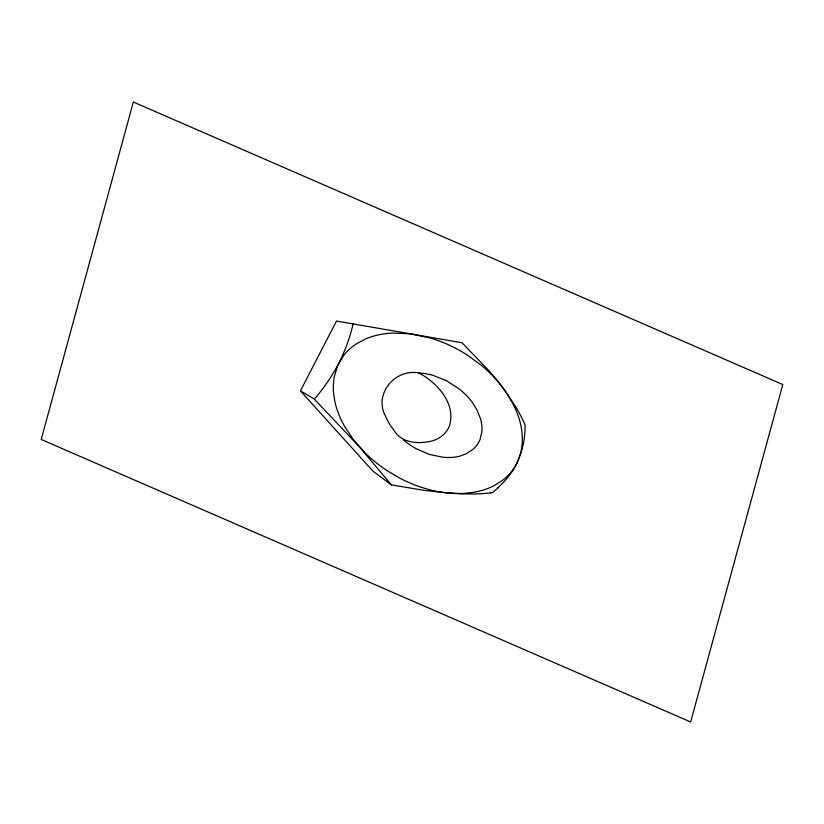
<?xml version="1.0" encoding="UTF-8"?>
<svg xmlns="http://www.w3.org/2000/svg" width="824" height="824" viewBox="0 0 824 824"><rect width="100%" height="100%" fill="white"/><g stroke="black" fill="none" stroke-linecap="round" stroke-linejoin="round"><path stroke-width="1.24" d="M353.094 323.678C346.976 351.663 333.061 377.536 314.335 399.084L300.43 390.864L336.511 321.041L462.048 342.763L488.807 370.594M448.369 493.113L462.007 493.524L472.76 492.464A109.51 68.32 28.9 0 0 494.369 485.521L502.269 480.536A122.261 76.272 28.9 0 0 514.238 467.847L518.152 460.523L520.83 452.428A127.215 79.361 28.9 0 0 522.128 434.073L521.551 429.17A119.233 74.387 28.9 0 0 514.382 406.582L507.553 394.346L499.004 382.81A100.827 62.902 28.9 0 0 481.175 365.217L467.774 355.371A90.249 56.3 28.9 0 0 459.081 350.149A93.627 58.411 28.9 0 0 431.477 338.324L410.146 333.73L391.966 333.102A106.038 66.157 28.9 0 0 366.721 338.479L357.194 343.361A121.746 75.952 28.9 0 0 344.061 354.979L337.871 365.094L334.245 376.784A128.431 80.124 28.9 0 0 333.535 392.646L334.75 401.02A115.813 72.255 28.9 0 0 337.047 409.528A117.626 73.377 28.9 0 0 344.597 426.399L353.383 439.686L366.258 454.034A97.706 60.955 28.9 0 0 387.548 470.916L399.444 477.951A88.817 55.404 28.9 0 0 408.663 482.411L411.763 483.739A93.967 58.617 28.9 0 0 439.419 491.877L448.122 493.082M517.287 462.398L520.984 453.128L523.394 443.765A222.264 138.669 28.9 0 0 525.073 428.707L525.176 425.297A177.397 110.674 28.9 0 0 516.524 408.034L504.164 389.422M498.139 487.746L492.793 492.484L490.847 492.742M418.891 372.963C394.82 368.4 373.334 394.274 385.663 416.46A58.885 36.74 28.9 0 0 393.882 430.138C401.309 443.003 417.655 444.167 430.787 441.273C438.739 439.357 446.227 434.094 449.265 426.296C456.64 403.976 437.307 382.676 418.891 372.963A49.934 31.158 28.9 0 1 432.991 375.353L446.454 380.709L458.824 388.671A53.169 33.176 28.9 0 1 472.574 402.792L476.715 409.456L480.423 418.51A65.807 41.056 28.9 0 1 481.896 431.622L480.052 439.48A65.786 41.046 28.9 0 1 473.223 449.132L466.322 453.746L460.08 456.074A53.2 33.197 28.9 0 1 442.766 457.217L429.222 454.374L415.904 448.555A49.615 30.952 28.9 0 1 403.307 439.831M450.934 493.308L423.907 490.342L391.431 484.893L372.953 471.173L300.43 390.864M314.335 399.084L358.873 446.309L391.431 484.893M503.66 388.732L502.609 387.352A249.569 155.705 28.9 0 0 488.776 370.594M490.929 492.876A209.821 130.903 28.9 0 1 450.882 493.185M517.472 462.501A219.184 136.743 28.9 0 1 498.005 487.654M133.344 102.022L41.2 439.45L690.656 721.979L782.8 384.551L133.344 102.022"/></g></svg>
